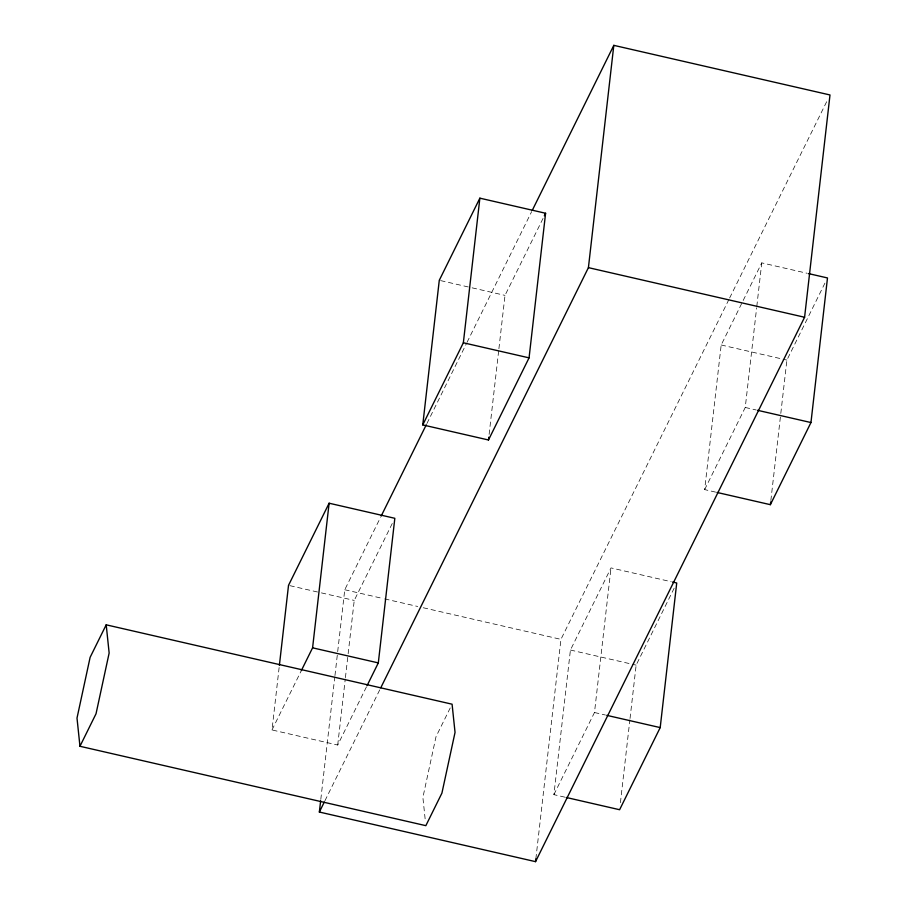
<?xml version="1.0" encoding="UTF-8"?>
<svg xmlns="http://www.w3.org/2000/svg" width="907" height="907" viewBox="0 0 907 907"><rect width="100%" height="100%" fill="white"/><g stroke="black" fill="none" stroke-linecap="round" stroke-linejoin="round"><path stroke-width="0.68" stroke-dasharray="4.54 3.4" d="M366.439 686.916L337.71 745.032L271.998 729.954L279.22 666.77M320.806 799.373L334.796 676.973M334.955 675.568L337.529 653.051M337.687 651.645L344.762 589.743L380.509 517.409M337.71 745.032L345.261 679.048M345.42 677.642L347.982 655.183M348.141 653.777L354.24 600.423L392.334 523.35M489.122 434.374L498.748 350.136M498.907 348.73L505.006 295.387L543.1 218.304M535.856 858.838L560.945 639.356L729.024 299.265M564.846 797.162L553.894 794.645L570.424 650.036L611.012 567.907L671.248 581.738M553.894 794.645L594.482 712.517L611.012 567.907M620.411 802.706L629.877 719.875M630.036 718.469L636.136 665.126L674.853 586.784M715.612 492.116L704.66 489.599L721.178 344.989L761.767 262.871L806.958 273.234M704.66 489.599L745.248 407.47L756.642 307.79M756.801 306.385L761.767 262.871M770.859 500.471L780.644 414.828M780.802 413.422L786.902 360.079L825.619 281.737M271.998 729.954L301.351 670.568M426.925 423.501L466.436 343.56M467.06 342.29L531.661 211.58M324.944 800.734L380.124 689.082M450.223 707.948L436.006 736.722L422.889 797.457L425.281 820.291M729.647 297.995L827.49 100.042M440.655 280.614L470.778 287.53M472.139 287.836L505.006 295.387M721.178 344.989L786.902 360.079M745.248 407.47L756.2 409.987M344.762 589.743L383.321 598.586M384.693 598.903L417.742 606.488M423.252 607.747L560.945 639.356M289.889 585.661L320.012 592.577M321.384 592.883L354.24 600.423M570.424 650.036L636.136 665.126M594.482 712.517L605.434 715.033"/><path stroke-width="1.36" d="M279.379 665.375L288.517 585.344L329.116 503.215L394.828 518.305L378.31 662.904L367.063 685.647M301.351 670.568L312.586 647.825L329.116 503.215M532.284 210.322L613.812 45.35L829.996 94.963L804.588 317.257L535.538 861.65L319.355 812.037L320.647 800.779M422.764 424.907L439.283 280.297L479.871 198.168L545.595 213.258L529.064 357.857L488.476 439.986L422.764 424.907L463.352 342.778L479.871 198.168M488.476 439.986L488.794 437.185M380.747 687.835L452.083 704.195L455.042 732.403L441.913 793.137L425.848 825.665L79.963 746.28L77.004 718.072L90.122 657.337L106.198 624.821L380.747 687.835L588.416 267.644L613.812 45.35M535.538 861.65L535.856 858.838M566.217 797.468L619.606 809.724L660.205 727.595L676.724 582.997L672.62 582.056M716.984 492.433L770.372 504.677L770.701 501.877M770.372 504.677L810.96 422.549L827.49 277.95L808.318 273.551M79.963 746.28L96.029 713.764L109.146 653.029L106.198 624.821M381.144 516.14L426.29 424.771M544.347 215.787L545.595 213.258M319.355 812.037L324.321 801.992M588.416 267.644L804.588 317.257M463.352 342.778L529.064 357.857M757.572 410.304L810.96 422.549M312.586 647.825L378.31 662.904M606.806 715.351L660.205 727.595"/></g></svg>
